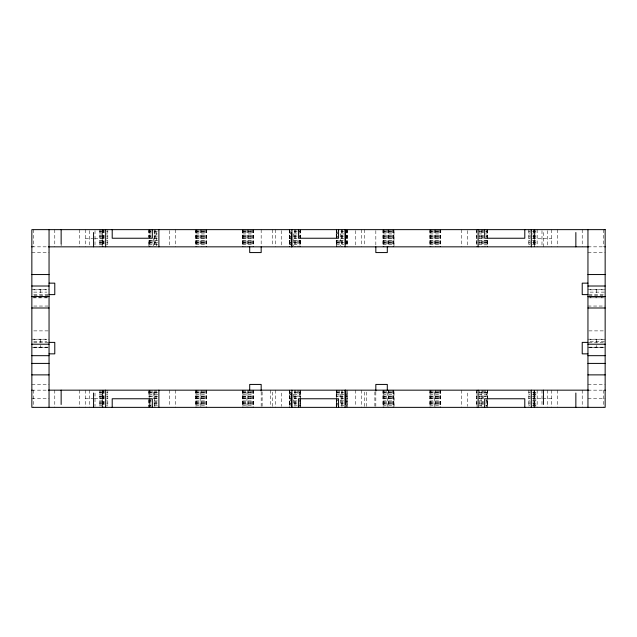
<?xml version="1.0" encoding="UTF-8"?>
<svg xmlns="http://www.w3.org/2000/svg" width="637" height="637" viewBox="0 0 637 637"><rect width="100%" height="100%" fill="white"/><g stroke="black" fill="none" stroke-linecap="round" stroke-linejoin="round"><path stroke-width="0.48" stroke-dasharray="3.19 2.39" d="M48.093 347.388L31.85 347.396L46.899 347.396M587.951 347.396L604.194 347.388M99.348 231.788L104.11 231.788M106.506 231.788L107.812 231.788M148.907 231.788L150.929 231.788M154.162 231.788L157.857 231.788M195.726 231.788L206.699 231.788M242.546 231.788L253.518 231.788M289.365 231.788L290.488 231.788L290.488 246.838M297.192 231.788L293.784 231.788L293.784 246.121M299.215 231.788L300.338 231.788M336.185 231.788L337.307 231.788L337.307 237.521M344.012 231.788L340.604 231.788L340.604 246.121M346.695 231.788L347.157 231.788M383.004 231.788L393.977 231.788M429.824 231.788L440.796 231.788M476.643 231.788L477.113 231.788M478.666 231.788L483.204 231.788M485.593 231.788L487.616 231.788M528.718 231.788L530.024 231.788M532.413 231.788L537.182 231.788M99.348 233.938L104.11 233.938M106.506 233.938L107.812 233.938M148.907 233.938L150.929 233.938M154.162 233.938L157.857 233.938M195.726 233.938L206.699 233.938M242.546 233.938L253.518 233.938M289.365 233.938L290.488 233.938M293.784 233.938L297.192 233.938M299.215 233.938L300.338 233.938M336.185 233.938L337.307 233.938M340.604 233.938L344.012 233.938M346.695 233.938L347.157 233.938M383.004 233.938L393.977 233.938M429.824 233.938L440.796 233.938M476.643 233.938L477.113 233.938M478.666 233.938L483.204 233.938M485.593 233.938L487.616 233.938M528.718 233.938L530.024 233.938M532.413 233.938L537.182 233.938M99.348 236.088L104.11 236.088M106.506 236.088L107.812 236.088M148.907 236.088L150.929 236.088M154.162 236.088L157.857 236.088M195.726 236.088L206.699 236.088M242.546 236.088L253.518 236.088M289.365 236.088L290.488 236.088M293.784 236.088L297.192 236.088M299.215 236.088L300.338 236.088M336.185 236.088L337.307 236.088M340.604 236.088L344.012 236.088M346.695 236.088L347.157 236.088M383.004 236.088L393.977 236.088M429.824 236.088L440.796 236.088M476.643 236.088L477.113 236.088M478.666 236.088L483.204 236.088M485.593 236.088L487.616 236.088M528.718 236.088L530.024 236.088M532.413 236.088L537.182 236.088M85.358 238.238L92.747 238.238M94.571 238.238L104.11 238.238M106.506 238.238L107.812 238.238M154.162 238.238L157.857 238.238M195.726 238.238L206.699 238.238M242.546 238.238L253.518 238.238M289.365 238.238L290.488 238.238M293.784 238.238L297.192 238.238M340.604 238.238L344.012 238.238M346.695 238.238L347.157 238.238M383.004 238.238L393.977 238.238M429.824 238.238L440.796 238.238M476.643 238.238L477.113 238.238M478.666 238.238L483.204 238.238M528.718 238.238L530.024 238.238M532.413 238.238L551.642 238.238M99.348 240.388L104.11 240.388M106.506 240.388L107.812 240.388M157.857 240.388L148.907 240.388L148.907 246.838M195.726 240.388L206.699 240.388M242.546 240.388L253.518 240.388M289.365 240.388L290.488 240.388M293.784 240.388L300.338 240.388M336.264 240.388L336.264 246.838L336.185 240.388L344.012 240.388M346.695 240.388L347.157 240.388M383.004 240.388L393.977 240.388M429.824 240.388L440.796 240.388M476.643 240.388L477.113 240.388M478.666 240.388L487.616 240.388M528.718 240.388L530.024 240.388M532.413 240.388L537.182 240.388M99.348 242.538L104.11 242.538M106.506 242.538L107.812 242.538M148.907 242.538L157.857 242.538M195.726 242.538L206.699 242.538M242.546 242.538L253.518 242.538M289.365 242.538L290.488 242.538M293.784 242.538L300.338 242.538M336.185 242.538L344.012 242.538M346.695 242.538L347.157 242.538M383.004 242.538L393.977 242.538M429.824 242.538L440.796 242.538M476.643 242.538L477.113 242.538M478.666 242.538L487.616 242.538M528.718 242.538L530.024 242.538M532.413 242.538L537.182 242.538M99.348 244.688L104.11 244.688M106.506 244.688L107.812 244.688M148.907 244.688L157.857 244.688M195.726 244.688L206.699 244.688M242.546 244.688L253.518 244.688M289.365 244.688L290.488 244.688M293.784 244.688L300.338 244.688M336.185 244.688L344.012 244.688M346.695 244.688L347.157 244.688M383.004 244.688L393.977 244.688M429.824 244.688L440.796 244.688M476.643 244.688L477.113 244.688M478.666 244.688L487.616 244.688M528.718 244.688L530.024 244.688M532.413 244.688L537.182 244.688M31.85 246.838L49.049 246.838M587.951 246.838L605.15 246.838M31.85 252.57L49.049 252.57M587.951 252.57L605.15 252.57M31.85 289.604L49.049 289.604M587.951 289.604L605.15 289.604M33.729 289.835L46.899 289.835M590.101 289.835L604.433 289.835M33.729 292.12L46.899 292.12M590.101 292.12L604.433 292.12M33.761 294.573L49.049 294.573M588.907 294.573L605.15 294.573M34 295.329L48.109 295.329M588.891 295.329L603 295.329M46.899 297.813L31.85 297.813L48.093 297.813M590.101 297.813L604.433 297.813M587.951 297.813L604.194 297.813M33.761 306.039L49.049 306.039M587.951 306.039L605.15 306.039M33.761 330.882L49.049 330.882M588.907 330.882L605.15 330.882M31.85 339.195L49.049 339.195M587.951 339.195L605.15 339.195M33.729 339.505L46.899 339.505M590.101 339.505L604.433 339.505M33.729 341.671L46.899 341.671M590.101 341.671L604.433 341.671M33.761 342.348L49.049 342.348M588.907 342.348L605.15 342.348M34 347.165L48.109 347.165M588.891 347.165L603 347.165M590.101 347.396L604.433 347.396M31.85 384.43L49.049 384.43M587.951 384.43L605.15 384.43M31.85 390.163L49.049 390.163M587.951 390.163L605.15 390.163M99.348 392.312L104.11 392.312M106.506 392.312L107.812 392.312M148.907 392.312L157.857 392.312M195.726 392.312L206.699 392.312M242.546 392.312L253.518 392.312M289.365 392.312L290.488 392.312M336.185 392.312L344.012 392.312M383.004 392.312L393.977 392.312L393.977 407.362L393.905 390.163M429.824 392.312L440.796 392.312M476.643 392.312L477.113 392.312M478.666 392.312L487.616 392.312M528.718 392.312L530.024 392.312M532.413 392.312L537.182 392.312M99.348 394.462L104.11 394.462M106.506 394.462L107.812 394.462M148.907 394.462L157.857 394.462M195.726 394.462L206.699 394.462M242.546 394.462L253.518 394.462M289.365 394.462L290.488 394.462M293.784 394.462L300.338 394.462M336.185 394.462L344.012 394.462M346.695 394.462L347.157 394.462M383.004 394.462L393.977 394.462M429.824 394.462L440.796 394.462M476.643 394.462L477.113 394.462M478.666 394.462L487.616 394.462M528.718 394.462L530.024 394.462M532.413 394.462L537.182 394.462M99.348 396.612L104.11 396.612M106.506 396.612L107.812 396.612M157.857 396.612L148.907 396.612L148.907 390.163M195.726 396.612L206.699 396.612M242.546 396.612L253.518 396.612M289.365 396.612L290.488 396.612M293.784 396.612L300.338 396.612M336.264 396.612L336.264 390.163L336.185 396.612L344.012 396.612M346.695 396.612L347.157 396.612M383.004 396.612L393.977 396.612M429.824 396.612L440.796 396.612M476.643 396.612L477.113 396.612M478.666 396.612L487.616 396.612M528.718 396.612L530.024 396.612M532.413 396.612L537.182 396.612M31.85 398.762L49.049 398.762M85.358 398.762L94.149 398.762M94.571 398.762L104.81 398.762M106.506 398.762L107.812 398.762M154.162 398.762L157.857 398.762M195.726 398.762L206.699 398.762M242.546 398.762L253.518 398.762M289.365 398.762L290.488 398.762M293.784 398.762L297.192 398.762M340.604 398.762L344.012 398.762M346.695 398.762L347.157 398.762M383.004 398.762L393.977 398.762M429.824 398.762L440.796 398.762M476.643 398.762L477.113 398.762M478.666 398.762L483.204 398.762M528.718 398.762L530.024 398.762M532.19 398.762L542.429 398.762M542.851 398.762L551.642 398.762M587.951 398.762L605.15 398.762M99.348 400.912L104.11 400.912M106.506 400.912L107.812 400.912M148.907 400.912L150.929 400.912M154.162 400.912L157.857 400.912M195.726 400.912L206.699 400.912M242.546 400.912L253.518 400.912M289.365 400.912L290.488 400.912M293.784 400.912L297.192 400.912M299.215 400.912L300.338 400.912M336.185 400.912L337.307 400.912M340.604 400.912L344.012 400.912M346.695 400.912L347.157 400.912M383.004 400.912L393.977 400.912M429.824 400.912L440.796 400.912M476.643 400.912L477.113 400.912M478.666 400.912L483.204 400.912M485.593 400.912L487.616 400.912M528.718 400.912L530.024 400.912M532.413 400.912L537.182 400.912M99.348 403.062L104.11 403.062M106.506 403.062L107.812 403.062M148.907 403.062L150.929 403.062M154.162 403.062L157.857 403.062M195.726 403.062L206.699 403.062M242.546 403.062L253.518 403.062M289.365 403.062L290.488 403.062M293.784 403.062L297.192 403.062M299.215 403.062L300.338 403.062M336.185 403.062L337.307 403.062M340.604 403.062L344.012 403.062M346.695 403.062L347.157 403.062M383.004 403.062L393.977 403.062M429.824 403.062L440.796 403.062M476.643 403.062L477.113 403.062M478.666 403.062L483.204 403.062M485.593 403.062L487.616 403.062M528.718 403.062L530.024 403.062M532.413 403.062L537.182 403.062M99.348 405.212L104.11 405.212M106.506 405.212L107.812 405.212M148.907 405.212L150.929 405.212M154.162 405.212L157.857 405.212M195.726 405.212L206.699 405.212M242.546 405.212L253.518 405.212M289.365 405.212L290.488 405.212L290.488 390.163M297.192 405.212L293.784 405.212L293.784 392.312L300.338 392.312L300.338 407.362M299.215 405.212L300.338 405.212M336.185 405.212L337.307 405.212L337.307 399.479M344.012 405.212L340.604 405.212L340.604 392.312M346.695 405.212L347.157 405.212M383.004 405.212L393.977 405.212M429.824 405.212L440.796 405.212M476.643 405.212L477.113 405.212M478.666 405.212L483.204 405.212M485.593 405.212L487.616 405.212M528.718 405.212L530.024 405.212M532.413 405.212L537.182 405.212M603.51 229.638L603.51 246.838M603.51 390.163L603.51 407.362M596.551 289.604L596.551 294.772M596.551 339.195L596.551 342.977M596.551 345.373L596.551 347.324M582.218 229.638L582.218 246.838M582.218 390.163L582.218 407.362M557.375 229.638L557.375 246.838M557.375 390.163L557.375 407.362M551.642 229.638L551.642 246.838M551.642 390.163L551.642 407.362M547.724 230.594L547.724 246.838M547.724 390.163L547.724 407.362M543.433 232.505L543.433 246.838M541.991 230.594L541.991 246.838M541.991 390.163L541.991 404.495M537.182 229.638L537.182 246.838M537.182 390.163L537.182 407.362M535.836 229.638L535.836 246.121M535.836 392.312L535.836 407.362M534.531 246.838L534.531 229.638L534.435 246.121M534.531 390.163L534.531 407.362L534.435 392.312M534.363 229.638L534.363 246.838M534.363 390.163L534.363 407.362M534.204 229.638L534.204 246.838M534.204 390.163L534.204 407.362M533.973 229.638L533.973 246.838M533.973 390.163L533.973 407.362M533.376 229.638L533.376 246.121M533.312 392.312L533.312 407.362M530.024 229.638L530.024 246.838M530.024 390.163L530.024 407.362M528.718 229.638L528.718 246.838M528.718 390.163L528.718 407.362M487.616 229.638L487.544 246.838M487.544 390.163L487.616 407.362M487.385 229.638L487.385 246.838M487.385 390.163L487.385 407.362M487.154 229.638L487.154 238.238M487.154 240.388L487.154 246.838M487.154 390.163L487.154 396.612M487.154 398.762L487.154 407.362M486.493 229.638L486.493 237.521M486.493 240.388L486.493 246.121M486.493 392.312L486.493 396.612M486.493 399.479L486.493 407.362M485.593 240.388L485.593 246.838M485.593 390.163L485.593 396.612M484.47 240.388L484.47 246.838M484.47 390.163L484.47 396.612M483.204 229.638L483.204 246.838M483.204 390.163L483.204 407.362M482.368 229.638L482.368 246.838M482.368 390.163L482.368 407.362M481.898 229.638L481.898 246.838M481.898 390.163L481.898 407.362M481.062 229.638L481.062 246.121M481.062 392.312L481.062 407.362M479.796 229.638L479.796 246.838M479.796 390.163L479.796 407.362M476.874 229.638L476.874 246.838M476.874 390.163L476.874 407.362M476.643 229.638L476.723 246.838M476.723 390.163L476.643 407.362M467.462 230.594L467.462 246.838M467.462 393.029L467.462 406.406M461.729 229.638L461.729 246.838M461.729 390.163L461.729 407.362M440.796 229.638L440.724 246.838M440.724 390.163L440.796 407.362M440.565 229.638L440.565 246.838M440.565 390.163L440.565 407.362M440.334 229.638L440.334 246.838M440.334 390.163L440.334 407.362M439.673 229.638L439.673 246.838M439.673 390.163L439.673 407.362M438.774 229.638L438.774 246.838M438.774 390.163L438.774 407.362M437.651 229.638L437.651 246.838M437.651 390.163L437.651 407.362M436.385 229.638L436.385 246.838M436.385 390.163L436.385 407.362M435.549 229.638L435.549 246.838M435.549 390.163L435.549 407.362M435.079 229.638L435.079 246.838M435.079 390.163L435.079 407.362M434.243 229.638L434.243 246.121M434.243 392.312L434.243 407.362M432.977 229.638L432.977 246.838M432.977 390.163L432.977 407.362M431.846 229.638L431.846 246.838M431.846 390.163L431.846 407.362M430.946 229.638L430.946 246.838M430.946 390.163L430.946 407.362M430.293 229.638L430.293 246.838M430.293 390.163L430.293 407.362M430.055 229.638L430.055 246.838M430.055 390.163L430.055 407.362M429.903 229.638L429.903 246.838M429.903 390.163L429.824 407.362M393.977 246.121L393.977 229.638L393.905 246.838M393.746 229.638L393.746 246.838M393.746 390.163L393.746 407.362M393.515 229.638L393.515 246.838M393.515 390.163L393.515 407.362M392.854 229.638L392.854 246.838M392.854 390.163L392.854 407.362M391.954 229.638L391.954 246.838M391.954 390.163L391.954 407.362M390.831 229.638L390.831 246.838M390.831 390.163L390.831 407.362M389.565 229.638L389.565 246.838M389.565 390.163L389.565 407.362M388.729 229.638L388.729 246.838M388.729 390.163L388.729 407.362M388.259 229.638L388.259 246.838M388.259 390.163L388.259 407.362M387.423 229.638L387.423 246.121M387.423 392.312L387.423 407.362M386.157 229.638L386.157 246.838M386.157 390.163L386.157 407.362M385.027 229.638L385.027 246.838M385.027 390.163L385.027 407.362M384.127 229.638L384.127 246.838M384.127 390.163L384.127 407.362M383.474 229.638L383.474 246.838M383.474 390.163L383.474 407.362M383.235 229.638L383.235 246.838M383.235 390.163L383.235 407.362M383.084 229.638L383.084 246.838M383.084 390.163L383.084 407.362M383.004 229.638L383.004 246.838M383.004 390.163L383.004 407.362M375.83 230.594L375.83 245.882M375.83 392.073L375.83 406.406M374.875 391.882L374.875 407.362M366.275 392.073L366.275 407.362M364.364 229.638L364.364 245.882M364.364 392.073L364.364 407.362M361.498 229.638L361.498 246.838M361.498 390.163L361.498 407.362M355.764 230.594L355.764 246.838M355.764 390.163L355.764 404.495M347.157 229.638L347.157 246.121M347.157 407.362L347.157 392.312L346.695 392.312L346.695 407.362M347.085 229.638L347.085 246.838M347.085 390.163L347.085 407.362M346.926 229.638L346.926 246.838M346.926 390.163L346.926 407.362M346.695 229.638L346.695 246.121M342.746 229.638L342.746 246.838M342.746 390.163L342.746 407.362M341.91 229.638L341.91 246.838M341.91 392.042L341.91 406.422M341.44 229.638L341.44 246.838M341.44 390.163L341.44 407.362M339.338 240.388L339.338 246.838M339.338 390.163L339.338 396.612M338.207 240.388L338.207 246.838M338.207 390.163L338.207 396.612M337.307 240.388L337.307 246.838M337.307 390.163L337.307 396.612M336.655 229.638L336.655 238.238M336.655 240.388L336.655 246.838M336.655 390.163L336.655 396.612M336.655 398.762L336.655 407.362M336.416 229.638L336.416 246.838M336.416 390.163L336.416 407.362M300.338 229.638L300.338 246.121M300.266 229.638L300.266 237.521M300.266 240.388L300.266 246.838M300.266 390.163L300.266 396.612M300.266 399.479L300.266 407.362M300.107 229.638L300.107 246.838M300.107 390.163L300.107 407.362M299.876 229.638L299.876 238.238M299.876 240.388L299.876 246.838M299.876 390.163L299.876 396.612M299.876 398.762L299.876 407.362M299.215 240.388L299.215 246.121M299.215 392.312L299.215 396.612M298.315 240.388L298.315 246.838M298.315 390.163L298.315 396.612M297.192 240.388L297.192 246.838M297.192 390.163L297.192 396.612M295.926 229.638L295.926 246.838M295.926 390.163L295.926 407.362M295.09 229.638L295.09 246.838M295.09 390.163L295.09 407.362M294.62 229.638L294.62 246.838M294.62 390.163L294.62 407.362M289.835 229.638L289.835 246.838M289.835 390.163L289.835 407.362M289.596 229.638L289.596 246.838M289.596 390.163L289.596 407.362M289.445 229.638L289.445 246.838M289.445 390.163L289.445 407.362M289.365 229.638L289.365 246.838M289.365 390.163L289.365 407.362M281.236 230.594L281.236 246.838M281.236 393.029L281.236 406.406M275.502 229.638L275.502 246.838M275.502 390.163L275.502 407.362M272.636 229.638L272.636 245.882M272.636 392.073L272.636 407.362M270.725 390.163L270.725 407.362M262.125 391.882L262.125 407.362M261.17 229.638L261.17 245.882M261.17 392.073L261.17 407.362M253.518 229.638L253.446 246.838M253.446 390.163L253.446 407.362M253.287 229.638L253.287 246.838M253.287 390.163L253.287 407.362M253.056 229.638L253.056 246.838M253.056 390.163L253.056 407.362M252.395 229.638L252.395 246.838M252.395 390.163L252.395 407.362M251.496 229.638L251.496 246.838M251.496 390.163L251.496 407.362M250.373 229.638L250.373 246.838M250.373 390.163L250.373 407.362M249.107 229.638L249.107 246.838M249.107 390.163L249.107 407.362M248.271 229.638L248.271 246.838M248.271 390.163L248.271 407.362M247.801 229.638L247.801 246.838M247.801 390.163L247.801 407.362M246.965 229.638L246.965 246.121M246.965 392.312L246.965 407.362M245.699 229.638L245.699 246.838M245.699 390.163L245.699 407.362M244.568 229.638L244.568 246.838M244.568 390.163L244.568 407.362M243.668 229.638L243.668 246.838M243.668 390.163L243.668 407.362M243.016 229.638L243.016 246.838M243.016 390.163L243.016 407.362M242.777 229.638L242.777 246.838M242.777 390.163L242.777 407.362M242.546 229.638L242.546 246.838M242.546 390.163L242.625 407.362M206.699 229.638L206.627 246.838M206.627 390.163L206.627 407.362M206.468 229.638L206.468 246.838M206.468 390.163L206.468 407.362M206.237 229.638L206.237 246.838M206.237 390.163L206.237 407.362M205.576 229.638L205.576 246.838M205.576 390.163L205.576 407.362M204.676 229.638L204.676 246.838M204.676 390.163L204.676 407.362M203.553 229.638L203.553 246.838M203.553 390.163L203.553 407.362M202.287 229.638L202.287 246.838M202.287 390.163L202.287 407.362M201.451 229.638L201.451 246.838M201.451 390.163L201.451 407.362M200.981 229.638L200.981 246.838M200.981 390.163L200.981 407.362M200.145 229.638L200.145 246.121M200.145 392.312L200.145 407.362M198.879 229.638L198.879 246.838M198.879 390.163L198.879 407.362M197.749 229.638L197.749 246.838M197.749 390.163L197.749 407.362M196.849 229.638L196.849 246.838M196.849 390.163L196.849 407.362M196.196 229.638L196.196 246.838M196.196 390.163L196.196 407.362M195.957 229.638L195.957 246.838M195.957 390.163L195.957 407.362M195.726 229.638L195.726 246.838M195.726 390.163L195.726 407.362M175.271 229.638L175.271 246.838M175.271 390.163L175.271 407.362M169.538 230.594L169.538 246.838M169.538 390.163L169.538 404.495M156.734 231.788L156.734 246.838M156.734 390.163L156.734 405.212M155.468 229.638L155.468 246.838M155.468 390.163L155.468 407.362M154.632 230.578L154.632 246.121M154.632 392.042L154.632 406.422M154.162 229.638L154.162 246.838M154.162 390.163L154.162 407.362M153.326 238.238L153.326 246.121M153.326 392.312L153.326 398.762M152.06 240.388L152.06 246.838M152.06 390.163L152.06 396.612M150.929 229.638L150.929 238.238M150.929 240.388L150.929 246.838M150.929 390.163L150.929 396.612M150.929 398.762L150.929 407.362M150.029 229.638L150.029 237.521M150.029 240.388L150.029 246.838M150.029 390.163L150.029 396.612M150.029 399.479L150.029 407.362M149.376 229.638L149.376 238.238M149.376 240.388L149.376 246.838M149.376 390.163L149.376 396.612M149.376 398.762L149.376 407.362M149.138 229.638L149.138 246.838M149.138 390.163L149.138 407.362M148.986 229.638L148.986 237.521M148.986 240.388L148.986 246.838M148.986 390.163L148.986 396.612M148.986 399.479L148.986 407.362M148.907 229.638L148.907 237.521M148.907 399.479L148.907 407.362M107.812 229.638L107.812 246.838M107.812 390.163L107.812 407.362M104.11 229.638L104.11 246.838M104.11 390.163L104.11 407.362M103.21 229.638L103.21 246.838M103.21 390.163L103.21 407.362M103.146 229.638L103.146 246.838M103.146 390.163L103.146 407.362M102.557 229.638L102.557 246.838M102.557 390.163L102.557 407.362M102.318 229.638L102.318 246.838M102.318 390.163L102.318 407.362M102 229.638L102 246.838M102 390.163L102 407.362M100.694 229.638L100.694 246.838M100.694 390.163L100.694 407.362M99.348 229.638L99.348 246.838M99.348 390.163L99.348 407.362M95.009 230.594L95.009 246.838M95.009 393.029L95.009 406.406M89.276 230.594L89.276 246.838M89.276 390.163L89.276 407.362M85.358 229.638L85.358 246.838M85.358 390.163L85.358 407.362M79.625 229.638L79.625 246.838M79.625 390.163L79.625 407.362M61.144 243.971L61.144 245.882M54.782 229.638L54.782 246.838M54.782 390.163L54.782 407.362M40.45 289.604L40.45 294.772M40.45 339.195L40.45 342.977M40.45 345.373L40.45 347.324M33.49 229.638L33.49 246.838M33.49 390.163L33.49 407.362M336.264 237.521L336.264 229.638L336.185 237.521M336.264 407.362L336.264 399.479L336.185 407.362M102.167 246.838L102.167 229.638L102.087 246.838M102.167 407.362L102.167 390.163L102.087 407.362"/><path stroke-width="0.96" d="M31.85 246.838L32.264 246.838M48.316 246.838L588.684 246.838M604.736 246.838L605.15 246.838M31.85 274.547L49.049 274.547M587.951 274.547L605.15 274.547M49.049 283.147L54.782 283.147L54.782 294.613L49.049 294.613M587.951 283.147L582.218 283.147L582.218 294.613L587.951 294.613M31.85 286.013L49.049 286.013M587.951 286.013L605.15 286.013M31.85 296.524L49.049 296.524M587.951 296.524L605.15 296.524M31.85 307.99L49.049 307.99M587.951 307.99L605.15 307.99M49.049 342.387L54.782 342.387L54.782 353.853L49.049 353.853M587.951 342.387L582.218 342.387L582.218 353.853L587.951 353.853M31.85 344.211L49.049 344.211M587.951 344.211L605.15 344.211M31.85 355.677L49.049 355.677M587.951 355.677L605.15 355.677M31.85 363.409L49.049 363.409M587.951 363.409L605.15 363.409M31.85 374.875L49.049 374.875M587.951 374.875L605.15 374.875M31.85 390.163L32.264 390.163M48.316 390.163L588.684 390.163M604.736 390.163L605.15 390.163M587.951 229.638L587.951 407.362M575.856 232.505L575.856 246.838M575.856 393.029L575.856 407.362M543.433 390.163L543.433 404.495M531.338 229.638L531.338 246.838M531.338 390.163L531.338 407.362M524.792 229.638L524.792 238.238L484.661 238.238L484.661 229.638M524.792 407.362L524.792 398.762L484.661 398.762L484.661 407.362M478.116 229.638L478.116 246.838M478.116 390.163L478.116 407.362M387.296 246.838L387.296 252.57L375.83 252.57L375.83 246.838M387.296 390.163L387.296 384.43L375.83 384.43L375.83 391.118M345.35 229.638L345.35 243.971M345.35 390.163L345.35 404.495M345.111 229.638L345.111 246.838M345.111 390.163L345.111 407.362M338.565 229.638L338.565 238.238L298.435 238.238L298.435 229.638M338.565 407.362L338.565 398.762L298.435 398.762L298.435 407.362M291.889 229.638L291.889 246.838M291.889 390.163L291.889 407.362M291.65 232.505L291.65 246.838M291.65 393.029L291.65 407.362M261.17 246.838L261.17 252.57L249.704 252.57L249.704 246.838M261.17 391.118L261.17 384.43L249.704 384.43L249.704 390.163M158.884 229.638L158.884 246.838M158.884 390.163L158.884 407.362M152.339 229.638L152.339 238.238L112.208 238.238L112.208 229.638M152.339 407.362L152.339 398.762L112.208 398.762L112.208 407.362M105.662 229.638L105.662 246.838M105.662 390.163L105.662 407.362M93.567 232.505L93.567 246.838M93.567 393.029L93.567 407.362M61.144 229.638L61.144 243.971M61.144 390.163L61.144 404.495M49.049 229.638L49.049 407.362M605.15 229.638L31.85 229.638L31.85 407.362L605.15 407.362L605.15 229.638"/></g></svg>
